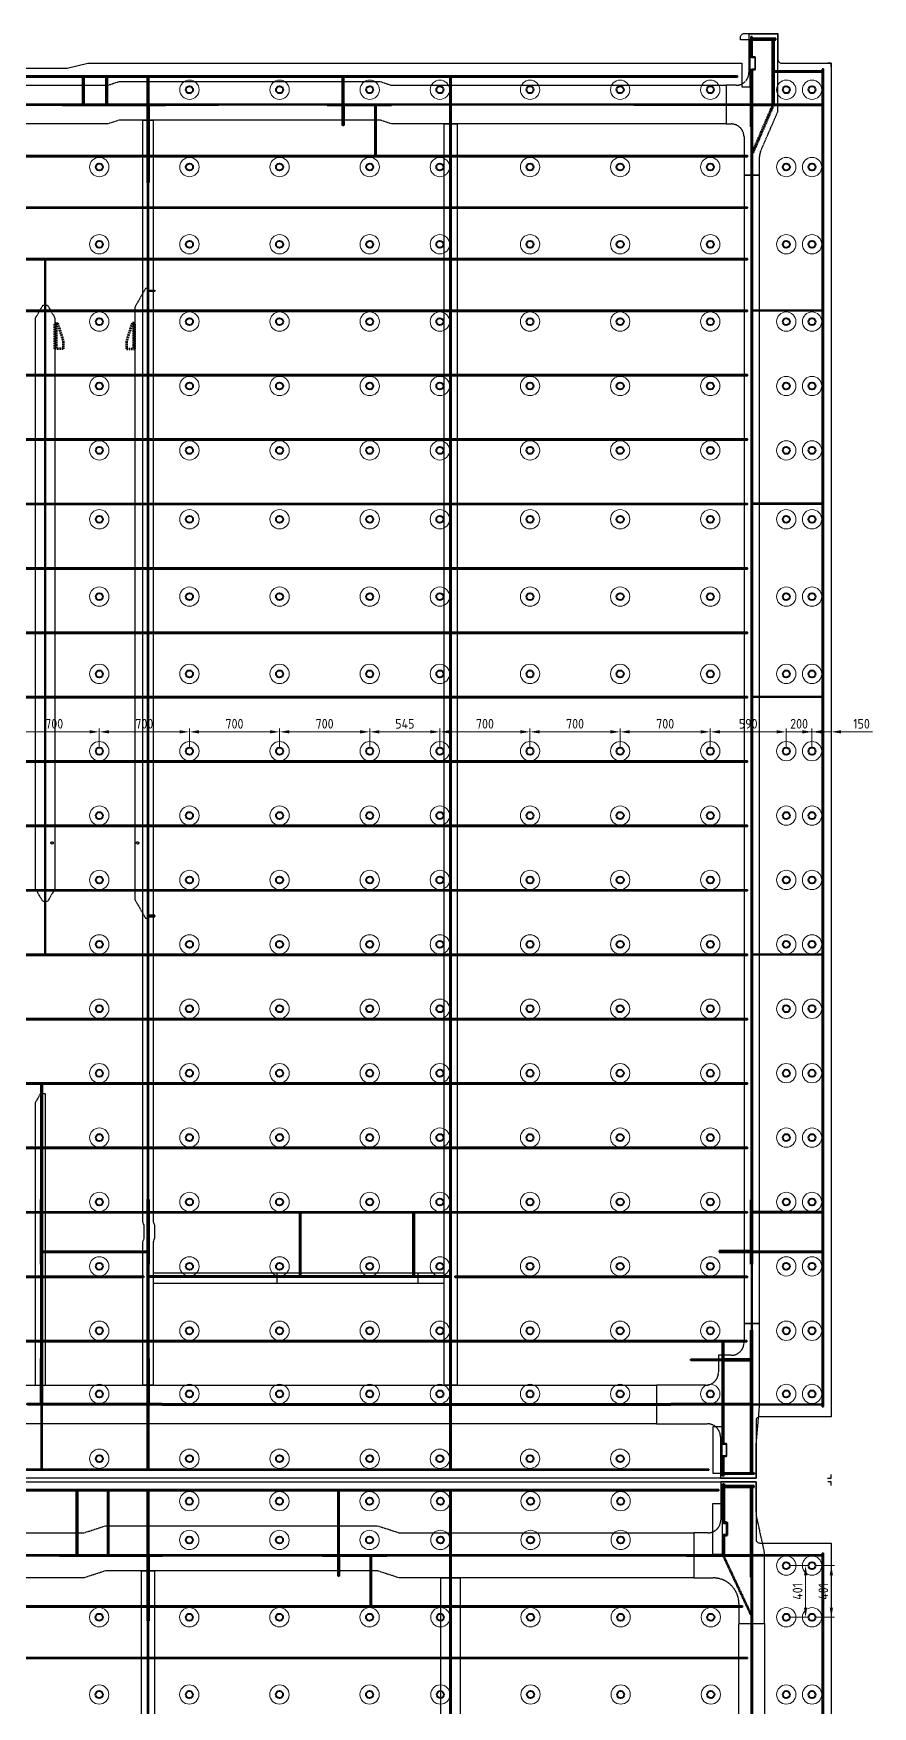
# Model space of a CAD drawing. Header units: millimetres. Extents: x -15442 to 12548, y -1071 to 35750.
# Drawn here: x 6031 to 12547, y 22660 to 35649 of the extents above; entities that cross this region are included whole.
import ezdxf

# ---------------------------------------------------------------- set-up
doc = ezdxf.new("R2010")
doc.units = ezdxf.units.MM
for name, pattern in [('ACAD_ISO10W100', [18, 12, -3, 0, -3]), ('AM_ISO02W050', [7.5, 6, -1.5]), ('AM_ISO08W050', [18, 12, -1.5, 3, -1.5]), ('AM_ISO09W050', [22.5, 12, -1.5, 3, -1.5, 3, -1.5])]:
    doc.linetypes.add(name, pattern=pattern)
for name, color, linetype, lineweight in [('Mechanical-AM_0', 7, 'Continuous', 40), ('Mechanical-AM_11', 3, 'AM_ISO09W050', 25), ('Mechanical-AM_2', 40, 'ACAD_ISO10W100', 70), ('Mechanical-AM_3', 6, 'AM_ISO02W050', 35), ('Mechanical-AM_7', 4, 'AM_ISO08W050', 25), ('Mechanical-AM_9', 253, 'Continuous', 0)]:
    doc.layers.add(name, color=color, linetype=linetype, lineweight=lineweight)
doc.styles.get("Standard").update_dxf_attribs({"font": 'ISOCP.SHX'})
doc.dimstyles.new('AM_ISO', dxfattribs={"dimtxt": 3, "dimasz": 3, "dimexe": 1, "dimexo": 1, "dimgap": 1, "dimtad": 1, "dimdec": 0, "dimdsep": 46, "dimtxsty": 'Standard', "dimcen": 0, "dimclrd": 256, "dimclre": 256, "dimclrt": 2, "dimadec": 0, "dimazin": 2, "dimtp": 0.1, "dimtm": 0.1, "dimtfac": 0.71, "dimtdec": 0, "dimtmove": 0, "dimatfit": 3, "dimfxl": 1, "dimtzin": 0, "dimlwd": -1, "dimlwe": -1, "dimarcsym": 1})

# ---------------------------------------------------------------- blocks, each defined once
blk = doc.blocks.new('cover in closed box DN90xSCH40')
for points in [[(30, 51), (5, 51), (5, 45), (30, 45)], [(36, -48), (36, 48), (30, 48), (30, -48)], [(30, -45), (5, -45), (5, -51), (30, -51)]]:
    blk.add_lwpolyline(points, close=True)
for points in [[(5, 51), (2, 51), (5, 48)], [(30, 48), (30, 51), (33, 48)], [(5, -51), (5, -48), (2, -51)], [(30, -48), (30, -51), (33, -48)]]:
    blk.add_solid(points)
blk = doc.blocks.new('stop plate-tv')
blk.add_line((200, 9), (0, 9))
blk.add_lwpolyline([(0, 0), (200, 0), (200, 20), (60, 65), (0, 65)], close=True)
blk = doc.blocks.new('*D1804')
at = {"layer": 'Defpoints', "color": 0, "transparency": 16777216}
for p in [(12077, 23754), (12227, 23754), (12077, 23353)]:
    blk.add_point(p, dxfattribs=at)
at = {"layer": 'Mechanical-AM_9', "transparency": 16777216}
for p, q in [((12102, 23754), (12252, 23754)), ((12227, 23428), (12227, 23679)), ((12102, 23353), (12252, 23353))]:
    blk.add_line(p, q, dxfattribs=at)
for points in [[(12215, 23679), (12240, 23679), (12227, 23754)], [(12215, 23428), (12240, 23428), (12227, 23353)]]:
    blk.add_solid(points, dxfattribs=at)
at = {"layer": 'Mechanical-AM_9', "color": 2, "transparency": 16777216, "insert": (12165, 23554), "char_height": 75, "attachment_point": 5, "rotation": 90}
blk.add_mtext('401', dxfattribs=at)
blk = doc.blocks.new('*D1802')
at = {"layer": 'Defpoints', "color": 0, "transparency": 16777216}
for p in [(11877, 23754), (12027, 23754), (11877, 23353)]:
    blk.add_point(p, dxfattribs=at)
at = {"layer": 'Mechanical-AM_9', "transparency": 16777216}
for p, q in [((11902, 23754), (12052, 23754)), ((12027, 23428), (12027, 23679)), ((11902, 23353), (12052, 23353))]:
    blk.add_line(p, q, dxfattribs=at)
for points in [[(12015, 23679), (12040, 23679), (12027, 23754)], [(12015, 23428), (12040, 23428), (12027, 23353)]]:
    blk.add_solid(points, dxfattribs=at)
at = {"layer": 'Mechanical-AM_9', "color": 2, "transparency": 16777216, "insert": (11965, 23554), "char_height": 75, "attachment_point": 5, "rotation": 90}
blk.add_mtext('401', dxfattribs=at)
blk = doc.blocks.new('*D1896')
at = {"layer": 'Defpoints', "color": 0, "transparency": 16777216}
for p in [(6542, 30227), (5842, 30077), (6542, 30077)]:
    blk.add_point(p, dxfattribs=at)
at = {"layer": 'Mechanical-AM_9', "transparency": 16777216}
for p, q in [((5842, 30102), (5842, 30252)), ((5917, 30227), (6467, 30227)), ((6542, 30102), (6542, 30252))]:
    blk.add_line(p, q, dxfattribs=at)
for points in [[(5917, 30240), (5917, 30215), (5842, 30227)], [(6467, 30240), (6467, 30215), (6542, 30227)]]:
    blk.add_solid(points, dxfattribs=at)
at = {"layer": 'Mechanical-AM_9', "color": 2, "transparency": 16777216, "insert": (6192, 30290), "char_height": 75, "attachment_point": 5}
blk.add_mtext('700', dxfattribs=at)
blk = doc.blocks.new('*D1895')
at = {"layer": 'Defpoints', "color": 0, "transparency": 16777216}
for p in [(7242, 30227), (6542, 30077), (7242, 30077)]:
    blk.add_point(p, dxfattribs=at)
at = {"layer": 'Mechanical-AM_9', "transparency": 16777216}
for p, q in [((6542, 30102), (6542, 30252)), ((6617, 30227), (7167, 30227)), ((7242, 30102), (7242, 30252))]:
    blk.add_line(p, q, dxfattribs=at)
for points in [[(6617, 30240), (6617, 30215), (6542, 30227)], [(7167, 30240), (7167, 30215), (7242, 30227)]]:
    blk.add_solid(points, dxfattribs=at)
at = {"layer": 'Mechanical-AM_9', "color": 2, "transparency": 16777216, "insert": (6892, 30290), "char_height": 75, "attachment_point": 5}
blk.add_mtext('700', dxfattribs=at)
blk = doc.blocks.new('*D1894')
at = {"layer": 'Defpoints', "color": 0, "transparency": 16777216}
for p in [(7942, 30227), (7242, 30077), (7942, 30077)]:
    blk.add_point(p, dxfattribs=at)
at = {"layer": 'Mechanical-AM_9', "transparency": 16777216}
for p, q in [((7242, 30102), (7242, 30252)), ((7317, 30227), (7867, 30227)), ((7942, 30102), (7942, 30252))]:
    blk.add_line(p, q, dxfattribs=at)
for points in [[(7317, 30240), (7317, 30215), (7242, 30227)], [(7867, 30240), (7867, 30215), (7942, 30227)]]:
    blk.add_solid(points, dxfattribs=at)
at = {"layer": 'Mechanical-AM_9', "color": 2, "transparency": 16777216, "insert": (7592, 30290), "char_height": 75, "attachment_point": 5}
blk.add_mtext('700', dxfattribs=at)
blk = doc.blocks.new('*D1893')
at = {"layer": 'Defpoints', "color": 0, "transparency": 16777216}
for p in [(8642, 30227), (7942, 30077), (8642, 30077)]:
    blk.add_point(p, dxfattribs=at)
at = {"layer": 'Mechanical-AM_9', "transparency": 16777216}
for p, q in [((7942, 30102), (7942, 30252)), ((8017, 30227), (8567, 30227)), ((8642, 30102), (8642, 30252))]:
    blk.add_line(p, q, dxfattribs=at)
for points in [[(8017, 30240), (8017, 30215), (7942, 30227)], [(8567, 30240), (8567, 30215), (8642, 30227)]]:
    blk.add_solid(points, dxfattribs=at)
at = {"layer": 'Mechanical-AM_9', "color": 2, "transparency": 16777216, "insert": (8292, 30290), "char_height": 75, "attachment_point": 5}
blk.add_mtext('700', dxfattribs=at)
blk = doc.blocks.new('*D1892')
at = {"layer": 'Defpoints', "color": 0, "transparency": 16777216}
for p in [(9187, 30227), (8642, 30077), (9187, 30077)]:
    blk.add_point(p, dxfattribs=at)
at = {"layer": 'Mechanical-AM_9', "transparency": 16777216}
for p, q in [((8642, 30102), (8642, 30252)), ((8717, 30227), (9112, 30227)), ((9187, 30102), (9187, 30252))]:
    blk.add_line(p, q, dxfattribs=at)
for points in [[(8717, 30240), (8717, 30215), (8642, 30227)], [(9112, 30240), (9112, 30215), (9187, 30227)]]:
    blk.add_solid(points, dxfattribs=at)
at = {"layer": 'Mechanical-AM_9', "color": 2, "transparency": 16777216, "insert": (8915, 30290), "char_height": 75, "attachment_point": 5}
blk.add_mtext('545', dxfattribs=at)
blk = doc.blocks.new('*D1891')
at = {"layer": 'Defpoints', "color": 0, "transparency": 16777216}
for p in [(9887, 30227), (9187, 30077), (9887, 30077)]:
    blk.add_point(p, dxfattribs=at)
at = {"layer": 'Mechanical-AM_9', "transparency": 16777216}
for p, q in [((9187, 30102), (9187, 30252)), ((9262, 30227), (9812, 30227)), ((9887, 30102), (9887, 30252))]:
    blk.add_line(p, q, dxfattribs=at)
for points in [[(9262, 30240), (9262, 30215), (9187, 30227)], [(9812, 30240), (9812, 30215), (9887, 30227)]]:
    blk.add_solid(points, dxfattribs=at)
at = {"layer": 'Mechanical-AM_9', "color": 2, "transparency": 16777216, "insert": (9537, 30290), "char_height": 75, "attachment_point": 5}
blk.add_mtext('700', dxfattribs=at)
blk = doc.blocks.new('*D1890')
at = {"layer": 'Defpoints', "color": 0, "transparency": 16777216}
for p in [(10587, 30227), (9887, 30077), (10587, 30077)]:
    blk.add_point(p, dxfattribs=at)
at = {"layer": 'Mechanical-AM_9', "transparency": 16777216}
for p, q in [((9887, 30102), (9887, 30252)), ((9962, 30227), (10512, 30227)), ((10587, 30102), (10587, 30252))]:
    blk.add_line(p, q, dxfattribs=at)
for points in [[(9962, 30240), (9962, 30215), (9887, 30227)], [(10512, 30240), (10512, 30215), (10587, 30227)]]:
    blk.add_solid(points, dxfattribs=at)
at = {"layer": 'Mechanical-AM_9', "color": 2, "transparency": 16777216, "insert": (10237, 30290), "char_height": 75, "attachment_point": 5}
blk.add_mtext('700', dxfattribs=at)
blk = doc.blocks.new('*D1889')
at = {"layer": 'Defpoints', "color": 0, "transparency": 16777216}
for p in [(11287, 30227), (10587, 30077), (11287, 30077)]:
    blk.add_point(p, dxfattribs=at)
at = {"layer": 'Mechanical-AM_9', "transparency": 16777216}
for p, q in [((10587, 30102), (10587, 30252)), ((10662, 30227), (11212, 30227)), ((11287, 30102), (11287, 30252))]:
    blk.add_line(p, q, dxfattribs=at)
for points in [[(10662, 30240), (10662, 30215), (10587, 30227)], [(11212, 30240), (11212, 30215), (11287, 30227)]]:
    blk.add_solid(points, dxfattribs=at)
at = {"layer": 'Mechanical-AM_9', "color": 2, "transparency": 16777216, "insert": (10937, 30290), "char_height": 75, "attachment_point": 5}
blk.add_mtext('700', dxfattribs=at)
blk = doc.blocks.new('*D1888')
at = {"layer": 'Defpoints', "color": 0, "transparency": 16777216}
for p in [(11877, 30227), (11287, 30077), (11877, 30077)]:
    blk.add_point(p, dxfattribs=at)
at = {"layer": 'Mechanical-AM_9', "transparency": 16777216}
for p, q in [((11287, 30102), (11287, 30252)), ((11362, 30227), (11802, 30227)), ((11877, 30102), (11877, 30252))]:
    blk.add_line(p, q, dxfattribs=at)
for points in [[(11362, 30240), (11362, 30215), (11287, 30227)], [(11802, 30240), (11802, 30215), (11877, 30227)]]:
    blk.add_solid(points, dxfattribs=at)
at = {"layer": 'Mechanical-AM_9', "color": 2, "transparency": 16777216, "insert": (11582, 30290), "char_height": 75, "attachment_point": 5}
blk.add_mtext('590', dxfattribs=at)
blk = doc.blocks.new('*D1887')
at = {"layer": 'Defpoints', "color": 0, "transparency": 16777216}
for p in [(12077, 30227), (11877, 30077), (12077, 30077)]:
    blk.add_point(p, dxfattribs=at)
at = {"layer": 'Mechanical-AM_9', "transparency": 16777216}
for p, q in [((11802, 30227), (11727, 30227)), ((11877, 30102), (11877, 30252)), ((11877, 30227), (12077, 30227)), ((12077, 30102), (12077, 30252)), ((12152, 30227), (12227, 30227))]:
    blk.add_line(p, q, dxfattribs=at)
for points in [[(11802, 30240), (11802, 30215), (11877, 30227)], [(12152, 30240), (12152, 30215), (12077, 30227)]]:
    blk.add_solid(points, dxfattribs=at)
at = {"layer": 'Mechanical-AM_9', "color": 2, "transparency": 16777216, "insert": (11977, 30290), "char_height": 75, "attachment_point": 5}
blk.add_mtext('200', dxfattribs=at)
blk = doc.blocks.new('*D1886')
at = {"layer": 'Defpoints', "color": 0, "transparency": 16777216}
for p in [(12227, 30227), (12077, 30077), (12227, 30077)]:
    blk.add_point(p, dxfattribs=at)
at = {"layer": 'Mechanical-AM_9', "transparency": 16777216}
for p, q in [((12002, 30227), (11927, 30227)), ((12077, 30102), (12077, 30252)), ((12077, 30227), (12227, 30227)), ((12227, 30102), (12227, 30252)), ((12302, 30227), (12547, 30227))]:
    blk.add_line(p, q, dxfattribs=at)
for points in [[(12002, 30240), (12002, 30215), (12077, 30227)], [(12302, 30240), (12302, 30215), (12227, 30227)]]:
    blk.add_solid(points, dxfattribs=at)
at = {"layer": 'Mechanical-AM_9', "color": 2, "transparency": 16777216, "insert": (12462, 30290), "char_height": 75, "attachment_point": 5}
blk.add_mtext('150', dxfattribs=at)
blk = doc.blocks.new('PNL_01_2_L.H_2_2_2', base_point=(-542.7, 10174.2))
for centre in [(7241.2, 24254.2), (7941.2, 24254.2), (8641.2, 24254.2), (9191.2, 24254.2), (9891.2, 24254.2), (10591.2, 24254.2), (7241.2, 23953.3), (7941.2, 23953.3), (8641.2, 23953.3), (9191.2, 23953.3), (9891.2, 23953.3), (10591.2, 23953.3), (6541.2, 23353.3), (7241.2, 23353.3), (7941.2, 23353.3), (8641.2, 23353.3), (9191.2, 23353.3), (9891.2, 23353.3), (10591.2, 23353.3), (11291.2, 23353.3), (6541.2, 22753.3), (7241.2, 22753.3), (7941.2, 22753.3), (8641.2, 22753.3), (9191.2, 22753.3), (9891.2, 22753.3), (10591.2, 22753.3), (11291.2, 22753.3), (11877.3, 22753.3), (12077.3, 22753.3)]:
    blk.add_circle(centre, 27.5)
at = {"color": 4}
for centre in [(11877.3, 23754.2), (12077.3, 23754.2), (11877.3, 23353.3), (12077.3, 23353.3)]:
    blk.add_circle(centre, 27.5, dxfattribs=at)
at = {"layer": 'Mechanical-AM_9'}
for centre in [(7241.2, 24254.2), (7941.2, 24254.2), (8641.2, 24254.2), (9191.2, 24254.2), (9891.2, 24254.2), (10591.2, 24254.2), (7241.2, 23953.3), (7941.2, 23953.3), (8641.2, 23953.3), (9191.2, 23953.3), (9891.2, 23953.3), (10591.2, 23953.3), (11877.3, 23754.2), (12077.3, 23754.2), (6541.2, 23353.3), (7241.2, 23353.3), (7941.2, 23353.3), (8641.2, 23353.3), (9191.2, 23353.3), (9891.2, 23353.3), (10591.2, 23353.3), (11291.2, 23353.3), (11877.3, 23353.3), (12077.3, 23353.3), (6541.2, 22753.3), (7241.2, 22753.3), (7941.2, 22753.3), (8641.2, 22753.3), (9191.2, 22753.3), (9891.2, 22753.3), (10591.2, 22753.3), (11291.2, 22753.3), (11877.3, 22753.3), (12077.3, 22753.3)]:
    blk.add_circle(centre, 75, dxfattribs=at)
for p1, p2, picture, middle in [((11877.3, 23353.3), (11877.3, 23754.2), '*D1802', (11964.8, 23553.8)), ((12077.3, 23353.3), (12077.3, 23754.2), '*D1804', (12164.8, 23553.8))]:
    dim = blk.add_aligned_dim(p1=p1, p2=p2, distance=-150, dimstyle='AM_ISO', override={"dimscale": 25}, dxfattribs=at)
    dim.commit()
    dim.dimension.update_dxf_attribs({"geometry": picture, "text_midpoint": middle})
blk = doc.blocks.new('PNL_01_2_L.H_2_2_2_2', base_point=(-542.7, 24434.2))
for centre in [(7242.3, 35212.2), (7942.3, 35212.2), (8642.3, 35212.2), (9187.3, 35212.2), (9887.3, 35212.2), (10587.3, 35212.2), (11287.3, 35212.2), (11877.3, 35212.2), (12077.3, 35212.2), (6542.3, 34612.2), (7242.3, 34612.2), (7942.3, 34612.2), (8642.3, 34612.2), (9187.3, 34612.2), (9887.3, 34612.2), (10587.3, 34612.2), (11287.3, 34612.2), (11877.3, 34612.2), (12077.3, 34612.2), (6542.3, 34012.2), (7242.3, 34012.2), (7942.3, 34012.2), (8642.3, 34012.2), (9187.3, 34012.2), (9887.3, 34012.2), (10587.3, 34012.2), (11287.3, 34012.2), (11877.3, 34012.2), (12077.3, 34012.2), (6542.3, 33412.2), (7242.3, 33412.2), (7942.3, 33412.2), (8642.3, 33412.2), (9187.3, 33412.2), (9887.3, 33412.2), (10587.3, 33412.2), (11287.3, 33412.2), (11877.3, 33412.2), (12077.3, 33412.2), (6542.3, 32912.2), (7242.3, 32912.2), (7942.3, 32912.2), (8642.3, 32912.2), (9187.3, 32912.2), (9887.3, 32912.2), (10587.3, 32912.2), (11287.3, 32912.2), (11877.3, 32912.2), (12077.3, 32912.2), (6542.3, 32412.2), (7242.3, 32412.2), (7942.3, 32412.2), (8642.3, 32412.2), (9187.3, 32412.2), (9887.3, 32412.2), (10587.3, 32412.2), (11287.3, 32412.2), (11877.3, 32412.2), (12077.3, 32412.2), (6542.3, 31877.2), (7242.3, 31877.2), (7942.3, 31877.2), (8642.3, 31877.2), (9187.3, 31877.2), (9887.3, 31877.2), (10587.3, 31877.2), (11287.3, 31877.2), (11877.3, 31877.2), (12077.3, 31877.2), (6542.3, 31277.2), (7242.3, 31277.2), (7942.3, 31277.2), (8642.3, 31277.2), (9187.3, 31277.2), (9887.3, 31277.2), (10587.3, 31277.2), (11287.3, 31277.2), (11877.3, 31277.2), (12077.3, 31277.2), (6542.3, 30677.2), (7242.3, 30677.2), (7942.3, 30677.2), (8642.3, 30677.2), (9187.3, 30677.2), (9887.3, 30677.2), (10587.3, 30677.2), (11287.3, 30677.2), (11877.3, 30677.2), (12077.3, 30677.2), (6542.3, 30077.2), (7242.3, 30077.2), (7942.3, 30077.2), (8642.3, 30077.2), (9187.3, 30077.2), (9887.3, 30077.2), (10587.3, 30077.2), (11287.3, 30077.2), (11877.3, 30077.2), (12077.3, 30077.2), (6542.3, 29577.2), (7242.3, 29577.2), (7942.3, 29577.2), (8642.3, 29577.2), (9187.3, 29577.2), (9887.3, 29577.2), (10587.3, 29577.2), (11287.3, 29577.2), (11877.3, 29577.2), (12077.3, 29577.2), (6542.3, 29077.2), (7242.3, 29077.2), (7942.3, 29077.2), (8642.3, 29077.2), (9187.3, 29077.2), (9887.3, 29077.2), (10587.3, 29077.2), (11287.3, 29077.2), (11877.3, 29077.2), (12077.3, 29077.2), (6542.3, 28577.2), (7242.3, 28577.2), (7942.3, 28577.2), (8642.3, 28577.2), (9187.3, 28577.2), (9887.3, 28577.2), (10587.3, 28577.2), (11287.3, 28577.2), (11877.3, 28577.2), (12077.3, 28577.2), (6542.3, 28077.2), (7242.3, 28077.2), (7942.3, 28077.2), (8642.3, 28077.2), (9187.3, 28077.2), (9887.3, 28077.2), (10587.3, 28077.2), (11287.3, 28077.2), (11877.3, 28077.2), (12077.3, 28077.2), (6542.3, 27577.2), (7242.3, 27577.2), (7942.3, 27577.2), (8642.3, 27577.2), (9187.3, 27577.2), (9887.3, 27577.2), (10587.3, 27577.2), (11287.3, 27577.2), (11877.3, 27577.2), (12077.3, 27577.2), (6542.3, 27077.2), (7242.3, 27077.2), (7942.3, 27077.2), (8642.3, 27077.2), (9187.3, 27077.2), (9887.3, 27077.2), (10587.3, 27077.2), (11287.3, 27077.2), (11877.3, 27077.2), (12077.3, 27077.2), (6542.3, 26577.2), (7242.3, 26577.2), (7942.3, 26577.2), (8642.3, 26577.2), (9187.3, 26577.2), (9887.3, 26577.2), (10587.3, 26577.2), (11287.3, 26577.2), (11877.3, 26577.2), (12077.3, 26577.2), (6542.3, 26077.2), (7242.3, 26077.2), (7942.3, 26077.2), (8642.3, 26077.2), (9187.3, 26077.2), (9887.3, 26077.2), (10587.3, 26077.2), (11287.3, 26077.2), (11877.3, 26077.2), (12077.3, 26077.2), (6542.3, 25577.2), (7242.3, 25577.2), (7942.3, 25577.2), (8642.3, 25577.2), (9187.3, 25577.2), (9887.3, 25577.2), (10587.3, 25577.2), (11287.3, 25577.2), (11877.3, 25577.2), (12077.3, 25577.2), (6542.3, 25087.2), (7242.3, 25087.2), (7942.3, 25087.2), (8642.3, 25087.2), (9187.3, 25087.2), (9887.3, 25087.2), (10587.3, 25087.2), (11287.3, 25087.2), (11877.3, 25087.2), (12077.3, 25087.2), (6542.3, 24584.2), (7242.3, 24584.2), (7942.3, 24584.2), (8642.3, 24584.2), (9187.3, 24584.2), (9887.3, 24584.2), (10587.3, 24584.2)]:
    blk.add_circle(centre, 27.5)
at = {"layer": 'Mechanical-AM_9'}
for centre in [(7242.3, 35212.2), (7942.3, 35212.2), (8642.3, 35212.2), (9187.3, 35212.2), (9887.3, 35212.2), (10587.3, 35212.2), (11287.3, 35212.2), (11877.3, 35212.2), (12077.3, 35212.2), (6542.3, 34612.2), (7242.3, 34612.2), (7942.3, 34612.2), (8642.3, 34612.2), (9187.3, 34612.2), (9887.3, 34612.2), (10587.3, 34612.2), (11287.3, 34612.2), (11877.3, 34612.2), (12077.3, 34612.2), (6542.3, 34012.2), (7242.3, 34012.2), (7942.3, 34012.2), (8642.3, 34012.2), (9187.3, 34012.2), (9887.3, 34012.2), (10587.3, 34012.2), (11287.3, 34012.2), (11877.3, 34012.2), (12077.3, 34012.2), (6542.3, 33412.2), (7242.3, 33412.2), (7942.3, 33412.2), (8642.3, 33412.2), (9187.3, 33412.2), (9887.3, 33412.2), (10587.3, 33412.2), (11287.3, 33412.2), (11877.3, 33412.2), (12077.3, 33412.2), (6542.3, 32912.2), (7242.3, 32912.2), (7942.3, 32912.2), (8642.3, 32912.2), (9187.3, 32912.2), (9887.3, 32912.2), (10587.3, 32912.2), (11287.3, 32912.2), (11877.3, 32912.2), (12077.3, 32912.2), (6542.3, 32412.2), (7242.3, 32412.2), (7942.3, 32412.2), (8642.3, 32412.2), (9187.3, 32412.2), (9887.3, 32412.2), (10587.3, 32412.2), (11287.3, 32412.2), (11877.3, 32412.2), (12077.3, 32412.2), (6542.3, 31877.2), (7242.3, 31877.2), (7942.3, 31877.2), (8642.3, 31877.2), (9187.3, 31877.2), (9887.3, 31877.2), (10587.3, 31877.2), (11287.3, 31877.2), (11877.3, 31877.2), (12077.3, 31877.2), (6542.3, 31277.2), (7242.3, 31277.2), (7942.3, 31277.2), (8642.3, 31277.2), (9187.3, 31277.2), (9887.3, 31277.2), (10587.3, 31277.2), (11287.3, 31277.2), (11877.3, 31277.2), (12077.3, 31277.2), (6542.3, 30677.2), (7242.3, 30677.2), (7942.3, 30677.2), (8642.3, 30677.2), (9187.3, 30677.2), (9887.3, 30677.2), (10587.3, 30677.2), (11287.3, 30677.2), (11877.3, 30677.2), (12077.3, 30677.2), (6542.3, 30077.2), (7242.3, 30077.2), (7942.3, 30077.2), (8642.3, 30077.2), (9187.3, 30077.2), (9887.3, 30077.2), (10587.3, 30077.2), (11287.3, 30077.2), (11877.3, 30077.2), (12077.3, 30077.2), (6542.3, 29577.2), (7242.3, 29577.2), (7942.3, 29577.2), (8642.3, 29577.2), (9187.3, 29577.2), (9887.3, 29577.2), (10587.3, 29577.2), (11287.3, 29577.2), (11877.3, 29577.2), (12077.3, 29577.2), (6542.3, 29077.2), (7242.3, 29077.2), (7942.3, 29077.2), (8642.3, 29077.2), (9187.3, 29077.2), (9887.3, 29077.2), (10587.3, 29077.2), (11287.3, 29077.2), (11877.3, 29077.2), (12077.3, 29077.2), (6542.3, 28577.2), (7242.3, 28577.2), (7942.3, 28577.2), (8642.3, 28577.2), (9187.3, 28577.2), (9887.3, 28577.2), (10587.3, 28577.2), (11287.3, 28577.2), (11877.3, 28577.2), (12077.3, 28577.2), (6542.3, 28077.2), (7242.3, 28077.2), (7942.3, 28077.2), (8642.3, 28077.2), (9187.3, 28077.2), (9887.3, 28077.2), (10587.3, 28077.2), (11287.3, 28077.2), (11877.3, 28077.2), (12077.3, 28077.2), (6542.3, 27577.2), (7242.3, 27577.2), (7942.3, 27577.2), (8642.3, 27577.2), (9187.3, 27577.2), (9887.3, 27577.2), (10587.3, 27577.2), (11287.3, 27577.2), (11877.3, 27577.2), (12077.3, 27577.2), (6542.3, 27077.2), (7242.3, 27077.2), (7942.3, 27077.2), (8642.3, 27077.2), (9187.3, 27077.2), (9887.3, 27077.2), (10587.3, 27077.2), (11287.3, 27077.2), (11877.3, 27077.2), (12077.3, 27077.2), (6542.3, 26577.2), (7242.3, 26577.2), (7942.3, 26577.2), (8642.3, 26577.2), (9187.3, 26577.2), (9887.3, 26577.2), (10587.3, 26577.2), (11287.3, 26577.2), (11877.3, 26577.2), (12077.3, 26577.2), (6542.3, 26077.2), (7242.3, 26077.2), (7942.3, 26077.2), (8642.3, 26077.2), (9187.3, 26077.2), (9887.3, 26077.2), (10587.3, 26077.2), (11287.3, 26077.2), (11877.3, 26077.2), (12077.3, 26077.2), (6542.3, 25577.2), (7242.3, 25577.2), (7942.3, 25577.2), (8642.3, 25577.2), (9187.3, 25577.2), (9887.3, 25577.2), (10587.3, 25577.2), (11287.3, 25577.2), (11877.3, 25577.2), (12077.3, 25577.2), (6542.3, 25087.2), (7242.3, 25087.2), (7942.3, 25087.2), (8642.3, 25087.2), (9187.3, 25087.2), (9887.3, 25087.2), (10587.3, 25087.2), (11287.3, 25087.2), (11877.3, 25087.2), (12077.3, 25087.2), (6542.3, 24584.2), (7242.3, 24584.2), (7942.3, 24584.2), (8642.3, 24584.2), (9187.3, 24584.2), (9887.3, 24584.2), (10587.3, 24584.2)]:
    blk.add_circle(centre, 75, dxfattribs=at)
for p1, p2, picture, middle in [((5842.3, 30077.2), (6542.3, 30077.2), '*D1896', (6192.3, 30289.7)), ((6542.3, 30077.2), (7242.3, 30077.2), '*D1895', (6892.3, 30289.7)), ((7242.3, 30077.2), (7942.3, 30077.2), '*D1894', (7592.3, 30289.7)), ((7942.3, 30077.2), (8642.3, 30077.2), '*D1893', (8292.3, 30289.7)), ((8642.3, 30077.2), (9187.3, 30077.2), '*D1892', (8914.8, 30289.7)), ((9187.3, 30077.2), (9887.3, 30077.2), '*D1891', (9537.3, 30289.7)), ((9887.3, 30077.2), (10587.3, 30077.2), '*D1890', (10237.3, 30289.7)), ((10587.3, 30077.2), (11287.3, 30077.2), '*D1889', (10937.3, 30289.7)), ((11287.3, 30077.2), (11877.3, 30077.2), '*D1888', (11582.3, 30289.7)), ((11877.3, 30077.2), (12077.3, 30077.2), '*D1887', (11977.3, 30289.7)), ((12077.3, 30077.2), (12227.3, 30077.2), '*D1886', (12462.4, 30289.7))]:
    dim = blk.add_aligned_dim(p1=p1, p2=p2, distance=150, dimstyle='AM_ISO', override={"dimscale": 25}, dxfattribs=at)
    dim.commit()
    dim.dimension.update_dxf_attribs({"geometry": picture, "text_midpoint": middle})

msp = doc.modelspace()

# ---------------------------------------------------------------- linework, layer by layer
msp.add_lwpolyline([(5651.3, 35379.2), (6292.3, 35379.2), (6452.3, 35419.2), (11532.3, 35419.2), (11532.3, 35234.7), (11597.3, 35234.7), (11597.3, 35599.7), (11522.3, 35599.7), (11522.3, 35619.2, -0.4142136), (11552.3, 35649.2), (11811.3, 35649.2), (11811.3, 35449.2, 0.414215), (11841.3, 35419.2), (12227.3, 35419.2), (12227.3, 24909.2), (11672.3, 24909.2, 0.4142136), (11642.3, 24879.2), (11642.3, 24434.2), (-7.7, 24434.2)], format="xyb")
for points in [[(11310.8, 24834.2), (11375.8, 24834.2), (11375.8, 24469.2), (11310.8, 24469.2)], [(11307.8, 24236.7), (11378.8, 24236.7), (11378.8, 23841.7), (11307.8, 23841.7)]]:
    msp.add_lwpolyline(points, close=True)
msp.add_lwpolyline([(-7.7, 24404.2), (11642.3, 24404.2), (11642.3, 23959.2, 0.4142136), (11672.3, 23929.2), (12227.3, 23929.2), (12227.3, 10389.2), (11672.3, 10389.2, 0.4142136), (11642.3, 10359.2), (11642.3, 10174.2), (-7.7, 10174.2), (-7.7, 10359.2, 0.4142136), (-37.7, 10389.2), (-542.7, 10389.2), (-542.7, 23929.2), (-37.7, 23929.2, 0.4142136), (-7.7, 23959.2)], format="xyb", close=True)
at = {"layer": 'Mechanical-AM_0', "linetype": 'AM_ISO02W050'}
for points in [[(11612.3, 35624.2), (11602.3, 35624.2), (11602.3, 35468.2), (11612.3, 35468.2)], [(11796.3, 35609.2), (11612.3, 35609.2), (11612.3, 35599.2), (11796.3, 35599.2)], [(11771.3, 35599.2), (11781.3, 35599.2), (11781.3, 35099.7), (11771.3, 35099.7)], [(11612.3, 34924.3), (11602.3, 34924.3), (11602.3, 35366.2), (11612.3, 35366.2)], [(6415.3, 35309.2), (6421.3, 35309.2), (6421.3, 35099.7), (6415.3, 35099.7)], [(6596.3, 35309.2), (6602.3, 35309.2), (6602.3, 35099.7), (6596.3, 35099.7)], [(6917.3, 35309.2), (6923.3, 35309.2), (6923.3, 35099.7), (6917.3, 35099.7)], [(8432.2, 35309.2), (8438.2, 35309.2), (8438.2, 35100.1), (8432.2, 35100.1)], [(9267.3, 35309.2), (9273.3, 35309.2), (9273.3, 35099.7), (9267.3, 35099.7)], [(32.3, 35099.7), (6256.8, 35099.7), (6256.8, 35093.7), (32.3, 35093.7)], [(7056.8, 35089.7), (6256.8, 35089.7), (6256.8, 35099.7), (7056.8, 35099.7)], [(6927.3, 34489.7), (6917.3, 34489.7), (6917.3, 35089.7), (6927.3, 35089.7)], [(8312.2, 35094.1), (7056.8, 35093.7), (7056.8, 35099.7), (8312.2, 35100.1)], [(8812.2, 35090.1), (8312.2, 35090.1), (8312.2, 35100.1), (8812.2, 35100.1)], [(8432.2, 35090.1), (8442.2, 35090.1), (8442.2, 34935.1), (8432.2, 34935.1)], [(8692.2, 35090.1), (8682.2, 35090.1), (8682.2, 34701.7), (8692.2, 34701.7)], [(11602.3, 35093.7), (8812.2, 35094.1), (8812.2, 35100.1), (11602.3, 35099.7)], [(9267.3, 35093.7), (9273.3, 35093.7), (9273.3, 25007.7), (9267.3, 25007.7)], [(11612.3, 35099.7), (12157.3, 35099.7), (12157.3, 35089.7), (11612.3, 35089.7)], [(11776.7, 35087.2), (11617.8, 34720.1), (11612.3, 34722.7), (11771.3, 35089.7)], [(11606.3, 34924.3), (11612.3, 34924.3), (11612.3, 26595.2), (11606.3, 26595.2)], [(6917.3, 26595.7), (6923.3, 26595.7), (6923.3, 34489.7), (6917.3, 34489.7)], [(6125.3, 28501.7), (6125.3, 33891.7), (6119.3, 33891.7), (6119.3, 28501.7)], [(6973.3, 33654.7), (6973.3, 33648.7), (6923.3, 33648.7), (6923.3, 33654.7)], [(11612.3, 33501.7), (12157.3, 33501.7), (12157.3, 33495.7), (11612.3, 33495.7)], [(11612.3, 32001.7), (12157.3, 32001.7), (12157.3, 31995.7), (11612.3, 31995.7)], [(11612.3, 30501.7), (12157.3, 30501.7), (12157.3, 30495.7), (11612.3, 30495.7)], [(6973.5, 28794.7), (6973.5, 28800.7), (6923.5, 28800.7), (6923.5, 28794.7)], [(11612.3, 28501.7), (12157.3, 28501.7), (12157.3, 28495.7), (11612.3, 28495.7)], [(6091.3, 27491.7), (6097.3, 27491.7), (6097.3, 26595.7), (6091.3, 26595.7)], [(6087.3, 26595.7), (6097.3, 26595.7), (6097.3, 26095.2), (6087.3, 26095.2)], [(6917.3, 26595.7), (6927.3, 26595.7), (6927.3, 26095.2), (6917.3, 26095.2)], [(11612.3, 26095.3), (11602.3, 26095.3), (11602.3, 26595.2), (11612.3, 26595.2)], [(11612.3, 26495.7), (12157.3, 26495.7), (12157.3, 26501.7), (11612.3, 26501.7)], [(8099.5, 26491.7), (8105.5, 26491.7), (8105.5, 26001.7), (8099.5, 26001.7)], [(8980.5, 26491.7), (8986.5, 26491.7), (8986.5, 26001.7), (8980.5, 26001.7)], [(6097.3, 26193.7), (6097.3, 26187.7), (6917.3, 26187.7), (6917.3, 26193.7)], [(11357.3, 26187.7), (11602.3, 26187.7), (11602.3, 26197.7), (11357.3, 26197.7)], [(11612.3, 26187.7), (12157.3, 26187.7), (12157.3, 26193.7), (11612.3, 26193.7)], [(6091.3, 26095.2), (6097.3, 26095.2), (6097.3, 25361.7), (6091.3, 25361.7)], [(6917.3, 26095.2), (6923.3, 26095.2), (6923.3, 25361.7), (6917.3, 25361.7)], [(6923.3, 25995.7), (9267.3, 25995.7), (9267.3, 26001.7), (6923.3, 26001.7)], [(11612.3, 26095.3), (11606.3, 26095.3), (11606.3, 25583.7), (11612.3, 25583.7)], [(11390.8, 25011.7), (11380.8, 25011.7), (11380.8, 25491.7), (11390.8, 25491.7)], [(11612.3, 24474.2), (11602.3, 24474.2), (11602.3, 25583.7), (11612.3, 25583.7)], [(6087.3, 25361.7), (6097.3, 25361.7), (6097.3, 25011.7), (6087.3, 25011.7)], [(6917.3, 25361.7), (6927.3, 25361.7), (6927.3, 25011.7), (6917.3, 25011.7)], [(11135.8, 25356.7), (11380.8, 25356.7), (11380.8, 25346.7), (11135.8, 25346.7)], [(11390.8, 25346.7), (11602.3, 25346.7), (11602.3, 25356.7), (11390.8, 25356.7)], [(5982.3, 25011.7), (7032.3, 25011.7), (7032.3, 25001.7), (5982.3, 25001.7)], [(6097.3, 25001.7), (6091.3, 25001.7), (6091.3, 24504.2), (6097.3, 24504.2)], [(6917.3, 25001.7), (6923.3, 25001.7), (6923.3, 24504.2), (6917.3, 24504.2)], [(7032.3, 25001.7), (10980.3, 25001.7), (10980.3, 25007.7), (7032.3, 25007.7)], [(9267.3, 25001.7), (9273.3, 25001.7), (9273.3, 24504.2), (9267.3, 24504.2)], [(10980.3, 25011.7), (11602.3, 25011.7), (11602.3, 25001.7), (10980.3, 25001.7)], [(11380.8, 25001.7), (11390.8, 25001.7), (11390.8, 24702.7), (11380.8, 24702.7)], [(11612.3, 25007.7), (12157.3, 25007.7), (12157.3, 25001.7), (11612.3, 25001.7)], [(11390.8, 24449.2), (11380.8, 24449.2), (11380.8, 24600.7), (11390.8, 24600.7)], [(11390.8, 24474.2), (11627.3, 24474.2), (11627.3, 24464.2), (11390.8, 24464.2)], [(6366.3, 24334.2), (6372.3, 24334.2), (6372.3, 23836.7), (6366.3, 23836.7)], [(6607.3, 24334.2), (6613.3, 24334.2), (6613.3, 23836.7), (6607.3, 23836.7)], [(6917.3, 24334.2), (6923.3, 24334.2), (6923.3, 23836.7), (6917.3, 23836.7)], [(8396.2, 24334.2), (8402.2, 24334.2), (8402.2, 23836.7), (8396.2, 23836.7)], [(9267.3, 24334.2), (9273.3, 24334.2), (9273.3, 23836.7), (9267.3, 23836.7)], [(11383.8, 24090.2), (11383.8, 24389.2), (11393.8, 24389.2), (11393.8, 24090.2)], [(11627.3, 24374.2), (11393.8, 24374.2), (11393.8, 24364.2), (11627.3, 24364.2)], [(11612.3, 23664.2), (11602.3, 23664.2), (11602.3, 24364.2), (11612.3, 24364.2)], [(11393.8, 23988.2), (11393.8, 23836.7), (11383.8, 23836.7), (11383.8, 23988.2)], [(532.3, 23836.7), (6232.3, 23836.7), (6232.3, 23830.7), (532.3, 23830.7)], [(7032.3, 23826.7), (6232.3, 23826.7), (6232.3, 23836.7), (7032.3, 23836.7)], [(6927.3, 23326.7), (6917.3, 23326.7), (6917.3, 23826.7), (6927.3, 23826.7)], [(8276.2, 23830.7), (7032.3, 23830.7), (7032.3, 23836.7), (8276.2, 23836.7)], [(8776.2, 23826.7), (8276.2, 23826.7), (8276.2, 23836.7), (8776.2, 23836.7)], [(8396.2, 23826.7), (8406.2, 23826.7), (8406.2, 23671.8), (8396.2, 23671.8)], [(8656.2, 23826.7), (8646.2, 23826.7), (8646.2, 23441.7), (8656.2, 23441.7)], [(11102.3, 23830.7), (8776.2, 23830.7), (8776.2, 23836.7), (11102.3, 23836.7)], [(9267.3, 23830.7), (9273.3, 23830.7), (9273.3, 10747.7), (9267.3, 10747.7)], [(11602.3, 23826.7), (11102.3, 23826.7), (11102.3, 23836.7), (11602.3, 23836.7)], [(11388.4, 23824.2), (11600.9, 23371.6), (11606.3, 23374.1), (11393.8, 23826.7)], [(11612.3, 23836.7), (12157.3, 23836.7), (12157.3, 23830.7), (11612.3, 23830.7)], [(11606.3, 23664.2), (11612.3, 23664.2), (11612.3, 10914.2), (11606.3, 10914.2)], [(6917.3, 12401.7), (6923.3, 12401.7), (6923.3, 23326.7), (6917.3, 23326.7)]]:
    msp.add_lwpolyline(points, close=True, dxfattribs=at)
at = {"layer": 'Mechanical-AM_11', "color": 4}
for p, q in [((7920.9, 26025.7), (7920.9, 25945.7)), ((9016, 26025.7), (9016, 25945.7))]:
    msp.add_line(p, q, dxfattribs=at)
at = {"layer": 'Mechanical-AM_11', "color": 3}
for points in [[(11811.3, 35041.2), (11811.3, 35644.2), (11587.3, 35644.2), (11587.3, 35346.7, -0.4142136), (11487.3, 35246.7), (11411.8, 35246.7), (11411.8, 34946.7), (11449.3, 34946.7, -0.4142136), (11549.3, 34846.7), (11549.3, 34548.7), (11669.3, 34548.7), (11669.3, 34692.6, -0.1025415), (11677.6, 34732.4)], [(10869.2, 24854.7), (11265.8, 24854.7, -0.4142136), (11365.8, 24754.7), (11365.8, 24434.2), (11642.3, 24434.2), (11642.3, 24679.2), (11669.3, 24986.7), (11669.3, 25633.7), (11549.3, 25633.7), (11549.3, 25486.7, -0.4142136), (11449.3, 25386.7), (11350.8, 25386.7), (11350.8, 25254.7, -0.4142136), (11250.8, 25154.7), (10869.2, 25154.7)], [(11368.8, 24404.2), (11368.8, 24108.7, -0.4142136), (11268.8, 24008.7), (11159.8, 24008.7), (11159.8, 23658.7), (11309.3, 23658.7, -0.4142136), (11509.3, 23458.7), (11509.3, 23303.7), (11709.3, 23303.7), (11709.3, 23851.7), (11644.6, 24148.3, -0.0537484), (11642.3, 24169.6), (11642.3, 24404.2)]]:
    msp.add_lwpolyline(points, format="xyb", close=True, dxfattribs=at)
for points in [[(8247.8, 35276.7), (8722.2, 35276.7), (8812.3, 35246.7), (11411.8, 35246.7), (11411.8, 34946.7), (8812.3, 34946.7), (8722.2, 34976.7), (8247.8, 34976.7), (6697.3, 34976.7), (6607.5, 34946.7), (261.8, 34946.7), (261.8, 35246.7), (6607.5, 35246.7), (6697.3, 35276.7)], [(6960.3, 26265.2), (6960.3, 25154.7), (6880.3, 25154.7), (6880.3, 26265.2), (6890.3, 26295.2), (6890.3, 26395.2), (6880.3, 26425.2), (6880.3, 34976.7), (6960.3, 34976.7), (6960.3, 26425.2), (6970.3, 26395.2), (6970.3, 26295.2)], [(9320.3, 25154.7), (9220.3, 25154.7), (9220.3, 34946.7), (9320.3, 34946.7)], [(11549.3, 25633.7), (11669.3, 25633.7), (11669.3, 34548.7), (11549.3, 34548.7)], [(6917.3, 33669.7), (6902.3, 33669.7), (6817.3, 33522.5), (6817.3, 28926.9), (6902.3, 28779.7), (6917.3, 28779.7)], [(6044.3, 25154.7), (6124.3, 25154.7), (6124.3, 27383), (6124.3, 27416.7), (6084.2, 27416.7), (6044.3, 27347.7)], [(6960.3, 25945.7), (9220.3, 25945.7), (9220.3, 26025.7), (6960.3, 26025.7)], [(765.4, 25154.7), (10869.2, 25154.7), (10869.2, 24854.7), (765.4, 24854.7)], [(6422.3, 23658.7), (474.8, 23658.7), (474.8, 24008.7), (6422.3, 24008.7), (6592.3, 24063.7), (6592.3, 24063.7), (6592.3, 24063.7), (6592.3, 24063.7), (8701.2, 24063.7), (8701.2, 24063.7), (8871.2, 24008.7), (11159.8, 24008.7), (11159.8, 23658.7), (8871.2, 23658.7), (8701.2, 23713.7), (8701.2, 23713.7), (8701.2, 23713.7), (6592.3, 23713.7), (6592.3, 23713.7), (6592.3, 23713.7)], [(6870.3, 11770.8), (6899.8, 11860.7), (6899.8, 11960.7), (6870.3, 12050.6), (6870.3, 23713.7), (6970.3, 23713.7), (6970.3, 12050.6), (6999.8, 11960.7), (6999.8, 11860.7), (6970.3, 11770.8), (6970.3, 10899.2), (6870.3, 10899.2)], [(9345.3, 10919.7), (9195.3, 10919.7), (9195.3, 23658.7), (9345.3, 23658.7)], [(11709.3, 12374), (11509.3, 12374), (11509.3, 23303.7), (11709.3, 23303.7)]]:
    msp.add_lwpolyline(points, close=True, dxfattribs=at)
at = {"layer": 'Mechanical-AM_11'}
msp.add_lwpolyline([(6140.3, 33539.7), (6197.3, 33441), (6197.3, 29008.4), (6140.3, 28909.7), (6104.3, 28909.7), (6047.3, 29008.4), (6047.3, 33441), (6104.3, 33539.7)], close=True, dxfattribs=at)
for centre in [(6175.4, 29364.7), (6839.5, 29364.7)]:
    msp.add_circle(centre, 9, dxfattribs=at)
at = {"layer": 'Mechanical-AM_3', "color": 6, "linetype": 'AM_ISO02W050'}
msp.add_lwpolyline([(11781.3, 35359.2), (12157.3, 35359.2), (12157.3, 35349.2), (11781.3, 35349.2)], close=True, dxfattribs=at)
at = {"layer": 'Mechanical-AM_3', "color": 30, "linetype": 'AM_ISO02W050'}
for points in [[(12167.3, 24986.7), (12157.3, 24986.7), (12157.3, 35374.2), (12167.3, 35374.2)], [(137.3, 35319.1), (11497.3, 35319.1), (11497.3, 35309.2), (137.3, 35309.2)], [(11576.3, 34701.7), (58.3, 34701.7), (58.3, 34691.7), (11576.3, 34691.7)], [(11576.3, 34301.7), (58.3, 34301.7), (58.3, 34291.7), (11576.3, 34291.7)], [(11576.3, 33901.7), (58.3, 33901.7), (58.3, 33891.7), (11576.3, 33891.7)], [(11576.3, 33501.7), (58.3, 33501.7), (58.3, 33491.7), (11576.3, 33491.7)], [(11576.3, 33001.7), (58.3, 33001.7), (58.3, 32991.7), (11576.3, 32991.7)], [(11576.3, 32501.7), (58.3, 32501.7), (58.3, 32491.7), (11576.3, 32491.7)], [(11576.3, 32001.2), (58.3, 32001.2), (58.3, 31991.2), (11576.3, 31991.2)], [(11576.3, 31501.2), (58.3, 31501.2), (58.3, 31491.2), (11576.3, 31491.2)], [(11576.3, 31001.7), (58.3, 31001.7), (58.3, 30991.7), (11576.3, 30991.7)], [(11576.3, 30501.7), (58.3, 30501.7), (58.3, 30491.7), (11576.3, 30491.7)], [(11576.3, 30001.7), (58.3, 30001.7), (58.3, 29991.7), (11576.3, 29991.7)], [(11576.3, 29501.7), (58.3, 29501.7), (58.3, 29491.7), (11576.3, 29491.7)], [(11576.3, 29001.7), (58.3, 29001.7), (58.3, 28991.7), (11576.3, 28991.7)], [(11576.3, 28501.7), (58.3, 28501.7), (58.3, 28491.7), (11576.3, 28491.7)], [(11576.3, 28001.7), (58.3, 28001.7), (58.3, 27991.7), (11576.3, 27991.7)], [(11576.3, 27501.7), (58.3, 27501.7), (58.3, 27491.7), (11576.3, 27491.7)], [(11576.3, 27001.7), (58.3, 27001.7), (58.3, 26991.7), (11576.3, 26991.7)], [(11576.3, 26501.7), (58.3, 26501.7), (58.3, 26491.7), (11576.3, 26491.7)], [(6887.3, 26001.7), (62.3, 26001.7), (62.3, 25991.7), (6887.3, 25991.7)], [(9303.3, 26001.7), (11576.3, 26001.7), (11576.3, 25991.7), (9303.3, 25991.7)], [(11572.3, 25501.7), (62.3, 25501.7), (62.3, 25491.7), (11572.3, 25491.7)], [(358.8, 24504.2), (11275.8, 24504.2), (11275.8, 24494.2), (358.8, 24494.2)], [(11353.8, 24344.2), (280.8, 24344.2), (280.8, 24334.2), (11353.8, 24334.2)], [(12167.3, 10434.2), (12157.3, 10434.2), (12157.3, 23851.7), (12167.3, 23851.7)], [(11538, 23441.7), (96.7, 23441.7), (96.7, 23431.7), (11538, 23431.7)], [(11576.3, 23041.7), (58.3, 23041.7), (58.3, 23031.7), (11576.3, 23031.7)]]:
    msp.add_lwpolyline(points, close=True, dxfattribs=at)
at = {"layer": 'Mechanical-AM_7'}
for points in [[(12227.3, 35390.6), (12227.3, 35419.2), (12199.3, 35419.2)], [(12198.7, 24434.2), (12227.3, 24434.2), (12227.3, 24462.2)], [(12227.3, 24375.6), (12227.3, 24404.2), (12199.4, 24404.2)]]:
    msp.add_lwpolyline(points, dxfattribs=at)

# ---------------------------------------------------------------- block references
for p in [(11602.3, 35417.2), (11380.8, 24651.7)]:
    msp.add_blockref('cover in closed box DN90xSCH40', p)
at = {"layer": 'Mechanical-AM_0'}
for name, p in [('PNL_01_2_L.H_2_2_2_2', (-542.7, 24434.2)), ('PNL_01_2_L.H_2_2_2', (-542.7, 10174.2))]:
    msp.add_blockref(name, p, dxfattribs=at)
at = {"layer": 'Mechanical-AM_0', "linetype": 'AM_ISO02W050'}
msp.add_blockref('cover in closed box DN90xSCH40', (11383.8, 24039.2), dxfattribs=at)
at = {"layer": 'Mechanical-AM_2', "xscale": -1, "rotation": 270}
msp.add_blockref('stop plate-tv', (6197.3, 33199.7), dxfattribs=at)
at = {"layer": 'Mechanical-AM_2', "rotation": 90}
msp.add_blockref('stop plate-tv', (6817.3, 33199.7), dxfattribs=at)

doc.saveas('drawing.dxf')
